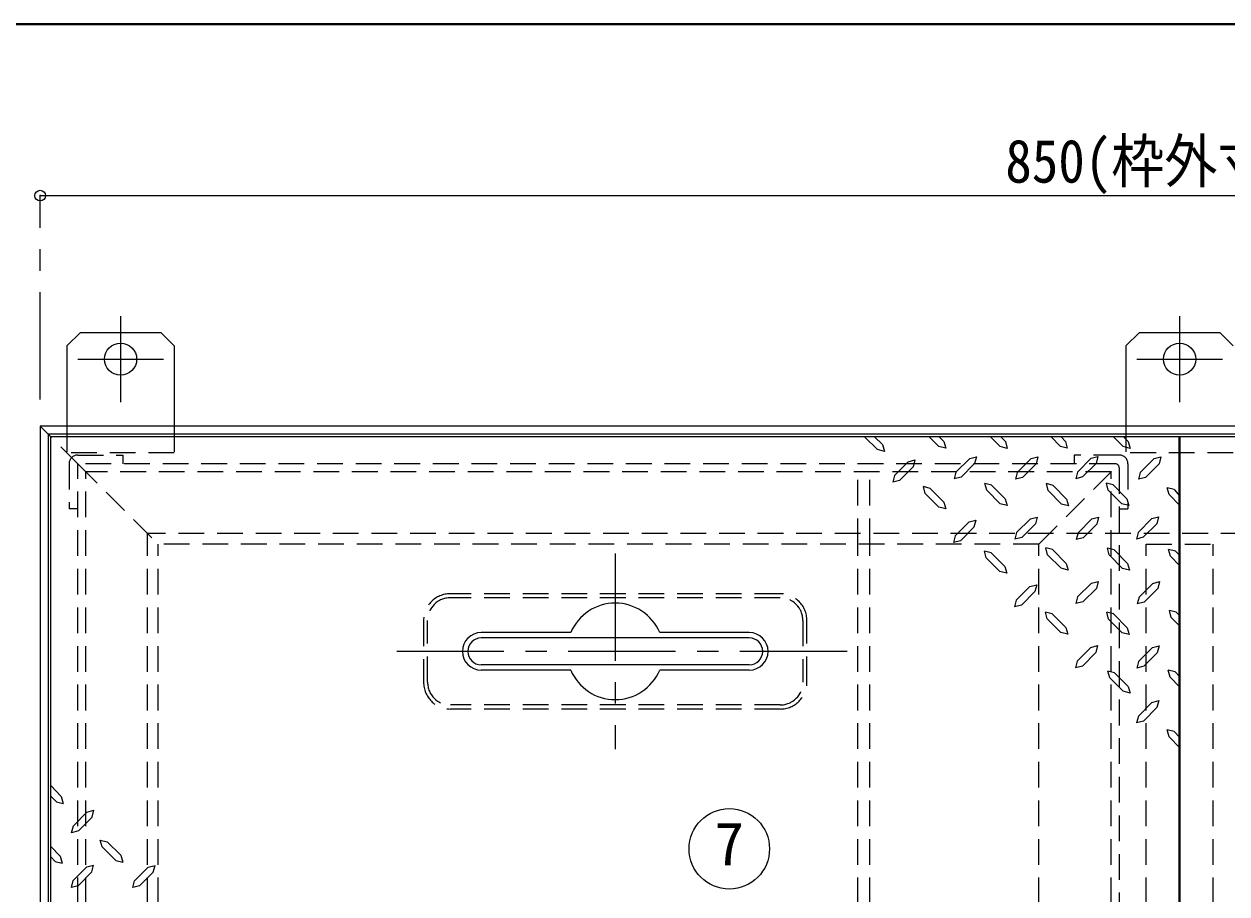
# Model space of a CAD drawing. Units: millimetres at full size, sheet at 1:8; details may follow other scales. Extents: x -1698 to 1542, y -1117 to 1131.
# Drawn here: x -1364.4 to -915.8, y 806.8 to 1131.3 of the extents above; entities that cross this region are included whole.
import ezdxf
from ezdxf.enums import TextEntityAlignment as Align

# ---------------------------------------------------------------- set-up
doc = ezdxf.new("R2010")
doc.units = ezdxf.units.MM
doc.header["$LTSCALE"] = 8
doc.header["$PDMODE"] = 32
doc.header["$PDSIZE"] = 4
doc.linetypes.add('CHAIN1', pattern=[8, 5, -1, 1, -1])
doc.linetypes.add('DASHED1', pattern=[1.8, 1.2, -0.6])
doc.layers.add('0-0_ﾚｲﾔ1', color=4, linetype='Continuous', lineweight=9)
doc.styles.add('ＭＳ ゴシック', font='')
doc.styles.get('ＭＳ ゴシック').set_extended_font_data('MS Gothic')

msp = doc.modelspace()

# ---------------------------------------------------------------- linework, layer by layer
at = {"layer": '0-0_ﾚｲﾔ1', "color": 1, "lineweight": 40}
for p, q in [((1541.589, 1131.305), (-1698.411, 1131.305)), ((-933.411, 731.305), (-933.411, 977.305))]:
    msp.add_line(p, q, dxfattribs=at)
at = {"layer": '0-0_ﾚｲﾔ1', "linetype": 'CHAIN1'}
for p, q in [((-1358.411, 991.305), (-1358.411, 1067.305)), ((-1328.411, 1022.305), (-1328.411, 990.305)), ((-933.411, 1022.305), (-933.411, 990.305)), ((-1344.411, 1006.305), (-1312.411, 1006.305)), ((-949.411, 1006.305), (-917.411, 1006.305)), ((-1143.911, 933.805), (-1143.911, 860.805)), ((-1057.411, 897.305), (-1230.411, 897.305))]:
    msp.add_line(p, q, dxfattribs=at)
at = {"layer": '0-0_ﾚｲﾔ1'}
for p, q in [((-1358.411, 1067.305), (-508.411, 1067.305)), ((-1343.411, 1016.305), (-1348.411, 1011.305)), ((-1343.411, 1016.305), (-1313.411, 1016.305)), ((-1308.411, 1011.305), (-1313.411, 1016.305)), ((-948.411, 1016.305), (-953.411, 1011.305)), ((-948.411, 1016.305), (-918.411, 1016.305)), ((-913.411, 1011.305), (-918.411, 1016.305)), ((-1348.411, 1011.305), (-1348.411, 981.305)), ((-1308.411, 1011.305), (-1308.411, 981.305)), ((-953.411, 1011.305), (-953.411, 981.305)), ((-1355.411, 978.305), (-1354.411, 977.305)), ((-1050.968, 977.305), (-1046.111, 972.564)), ((-1026.826, 977.305), (-1023.21, 973.689)), ((-1020.638, 973.046), (-1023.21, 973.689)), ((-1023.129, 977.305), (-1021.361, 975.537)), ((-1021.361, 975.537), (-1020.638, 973.046)), ((-1003.924, 977.305), (-1000.308, 973.689)), ((-997.736, 972.965), (-1000.308, 973.689)), ((-1000.147, 977.305), (-998.379, 975.537)), ((-998.379, 975.537), (-997.736, 972.965)), ((-981.288, 977.305), (-977.888, 973.769)), ((-975.317, 973.126), (-977.888, 973.769)), ((-977.647, 977.305), (-975.96, 975.617)), ((-975.96, 975.617), (-975.317, 973.126)), ((-958.04, 977.305), (-954.424, 973.689)), ((-951.853, 972.965), (-954.424, 973.689)), ((-954.344, 977.305), (-952.576, 975.537)), ((-952.576, 975.537), (-951.853, 972.965)), ((-1037.835, 961.072), (-1032.772, 966.135)), ((-1014.933, 962.278), (-1009.87, 967.34)), ((-992.031, 962.197), (-986.969, 967.26)), ((-969.611, 962.358), (-964.549, 967.421)), ((-946.147, 962.197), (-941.085, 967.26)), ((-1039.763, 962.921), (-1040.406, 960.43)), ((-1037.835, 961.072), (-1040.406, 960.43)), ((-1016.861, 964.126), (-1017.504, 961.635)), ((-1014.933, 962.278), (-1017.504, 961.635)), ((-993.96, 964.046), (-994.603, 961.555)), ((-992.031, 962.197), (-994.603, 961.555)), ((-971.54, 964.206), (-972.183, 961.715)), ((-969.611, 962.358), (-972.183, 961.715)), ((-948.076, 964.046), (-948.719, 961.555)), ((-946.147, 962.197), (-948.719, 961.555)), ((-1028.272, 956.171), (-1028.915, 958.742)), ((-1026.424, 958.099), (-1028.915, 958.742)), ((-1028.272, 956.171), (-1023.21, 951.108)), ((-1026.424, 958.099), (-1021.361, 952.956)), ((-1005.37, 957.376), (-1006.013, 959.947)), ((-1003.522, 959.305), (-1006.013, 959.947)), ((-1005.37, 957.376), (-1000.308, 952.314)), ((-1003.522, 959.305), (-998.46, 954.162)), ((-982.469, 957.296), (-983.111, 959.867)), ((-980.62, 959.224), (-983.111, 959.867)), ((-982.469, 957.296), (-977.406, 952.233)), ((-980.62, 959.224), (-975.558, 954.081)), ((-960.049, 957.456), (-960.692, 960.028)), ((-958.201, 959.385), (-960.692, 960.028)), ((-960.049, 957.456), (-954.986, 952.394)), ((-958.201, 959.385), (-953.138, 954.242)), ((-935.46, 957.697), (-938.031, 958.34)), ((-937.308, 955.769), (-938.031, 958.34)), ((-937.308, 955.769), (-933.411, 951.872)), ((-935.46, 957.697), (-933.411, 955.356)), ((-1021.361, 952.956), (-1020.638, 950.465)), ((-997.736, 951.671), (-1000.308, 952.314)), ((-998.46, 954.162), (-997.736, 951.671)), ((-974.835, 951.59), (-977.406, 952.233)), ((-975.558, 954.081), (-974.835, 951.59)), ((-952.415, 951.751), (-954.986, 952.394)), ((-953.138, 954.242), (-952.415, 951.751)), ((-1020.638, 950.465), (-1023.21, 951.108)), ((-1015.174, 938.572), (-1010.111, 943.635)), ((-992.272, 939.778), (-987.21, 944.84)), ((-969.37, 939.697), (-964.308, 944.76)), ((-946.951, 939.858), (-941.888, 944.921)), ((-1017.103, 940.421), (-1017.745, 937.93)), ((-1015.174, 938.572), (-1017.745, 937.93)), ((-994.201, 941.626), (-994.844, 939.135)), ((-992.272, 939.778), (-994.844, 939.135)), ((-971.299, 941.546), (-971.942, 939.055)), ((-969.37, 939.697), (-971.942, 939.055)), ((-948.879, 941.706), (-949.522, 939.215)), ((-946.951, 939.858), (-949.522, 939.215)), ((-1005.531, 932.144), (-1006.174, 934.715)), ((-1003.683, 934.072), (-1006.174, 934.715)), ((-1003.683, 934.072), (-998.62, 928.93)), ((-982.629, 933.349), (-983.272, 935.921)), ((-980.781, 935.278), (-983.272, 935.921)), ((-982.629, 933.349), (-977.567, 928.287)), ((-980.781, 935.278), (-975.719, 930.135)), ((-959.728, 933.269), (-960.37, 935.84)), ((-957.879, 935.197), (-960.37, 935.84)), ((-959.728, 933.269), (-954.665, 928.206)), ((-957.879, 935.197), (-952.817, 930.055)), ((-934.978, 934.715), (-937.549, 935.358)), ((-936.826, 932.787), (-937.549, 935.358)), ((-934.978, 934.715), (-933.411, 933.148)), ((-1005.531, 932.144), (-1000.469, 927.081)), ((-998.62, 928.93), (-997.897, 926.439)), ((-975.719, 930.135), (-974.995, 927.644)), ((-952.817, 930.055), (-952.094, 927.564)), ((-936.826, 932.787), (-933.411, 929.372)), ((-997.897, 926.439), (-1000.469, 927.081)), ((-974.995, 927.644), (-977.567, 928.287)), ((-952.094, 927.564), (-954.665, 928.206)), ((-969.531, 915.751), (-964.469, 920.814)), ((-946.629, 915.671), (-941.567, 920.733)), ((-994.361, 916.394), (-995.004, 913.903)), ((-992.433, 914.546), (-987.37, 919.608)), ((-971.46, 917.599), (-972.103, 915.108)), ((-969.531, 915.751), (-972.103, 915.108)), ((-948.558, 917.519), (-949.201, 915.028)), ((-946.629, 915.671), (-949.201, 915.028)), ((-992.433, 914.546), (-995.004, 913.903)), ((-982.79, 909.403), (-983.433, 911.974)), ((-980.942, 911.331), (-983.433, 911.974)), ((-980.942, 911.331), (-975.879, 906.189)), ((-959.888, 909.322), (-960.531, 911.894)), ((-958.04, 911.251), (-960.531, 911.894)), ((-958.04, 911.251), (-952.978, 906.108)), ((-934.656, 911.894), (-937.228, 912.537)), ((-936.585, 909.965), (-937.228, 912.537)), ((-934.656, 911.894), (-933.411, 910.648)), ((-982.79, 909.403), (-977.728, 904.34)), ((-959.888, 909.322), (-954.826, 904.26)), ((-936.585, 909.965), (-933.411, 906.791)), ((-975.156, 903.697), (-977.728, 904.34)), ((-975.879, 906.189), (-975.156, 903.697)), ((-952.254, 903.617), (-954.826, 904.26)), ((-952.978, 906.108), (-952.254, 903.617)), ((-971.62, 893.653), (-972.263, 891.162)), ((-969.692, 891.805), (-964.629, 896.867)), ((-948.719, 893.572), (-949.361, 891.081)), ((-946.79, 891.724), (-941.728, 896.787)), ((-969.692, 891.805), (-972.263, 891.162)), ((-957.638, 889.314), (-960.21, 889.956)), ((-959.486, 887.385), (-960.21, 889.956)), ((-957.638, 889.314), (-952.576, 884.251)), ((-946.79, 891.724), (-949.361, 891.081)), ((-935.058, 889.635), (-937.629, 890.278)), ((-936.906, 887.706), (-937.629, 890.278)), ((-935.058, 889.635), (-933.411, 887.988)), ((-959.486, 887.385), (-954.424, 882.403)), ((-952.576, 884.251), (-951.853, 881.68)), ((-936.906, 887.706), (-933.411, 884.071)), ((-951.853, 881.68), (-954.424, 882.403)), ((-948.799, 873.162), (-943.736, 878.224)), ((-946.87, 871.314), (-941.888, 876.376)), ((-948.799, 873.162), (-949.442, 870.59)), ((-946.87, 871.314), (-949.442, 870.59)), ((-935.46, 867.376), (-938.031, 868.019)), ((-937.308, 865.447), (-938.031, 868.019)), ((-935.46, 867.376), (-933.411, 865.327)), ((-937.308, 865.447), (-933.411, 861.394)), ((-1350.513, 843.162), (-1354.411, 847.215)), ((-1352.361, 841.233), (-1354.411, 843.282)), ((-1352.361, 841.233), (-1349.79, 840.59)), ((-1350.513, 843.162), (-1349.79, 840.59)), ((-1340.951, 837.296), (-1345.933, 832.233)), ((-1339.022, 835.447), (-1344.085, 830.385)), ((-1340.951, 837.296), (-1338.379, 838.019)), ((-1339.022, 835.447), (-1338.379, 838.019)), ((-1335.969, 826.93), (-1333.397, 826.206)), ((-1335.245, 824.358), (-1335.969, 826.93)), ((-1328.335, 821.224), (-1333.397, 826.206)), ((-1350.915, 820.903), (-1354.411, 824.538)), ((-1330.183, 819.296), (-1335.245, 824.358)), ((-1328.335, 821.224), (-1327.611, 818.653)), ((-1352.763, 818.974), (-1354.411, 820.622)), ((-1352.763, 818.974), (-1350.192, 818.331)), ((-1350.915, 820.903), (-1350.192, 818.331)), ((-1341.031, 816.885), (-1346.094, 811.822)), ((-1341.031, 816.885), (-1338.46, 817.528)), ((-1339.103, 815.037), (-1338.46, 817.528)), ((-1330.183, 819.296), (-1327.611, 818.653)), ((-1318.129, 816.805), (-1323.192, 811.742)), ((-1318.129, 816.805), (-1315.558, 817.447)), ((-1316.201, 814.956), (-1315.558, 817.447))]:
    msp.add_line(p, q, dxfattribs=at)
at = {"layer": '0-0_ﾚｲﾔ1', "color": 7, "lineweight": 18}
for p, q in [((-1355.411, 978.305), (-1358.411, 981.305)), ((-508.411, 981.305), (-1358.411, 981.305)), ((-1358.411, 981.305), (-1358.411, 731.305)), ((-511.411, 978.305), (-1355.411, 978.305)), ((-1355.411, 978.305), (-1355.411, 731.305)), ((-1093.911, 902.305), (-1193.911, 902.305)), ((-1093.911, 892.305), (-1193.911, 892.305))]:
    msp.add_line(p, q, dxfattribs=at)
at = {"layer": '0-0_ﾚｲﾔ1', "linetype": 'DASHED1'}
for p, q in [((-1348.411, 981.305), (-1348.411, 971.305)), ((-1308.411, 981.305), (-1308.411, 971.305)), ((-953.411, 981.305), (-953.411, 971.305)), ((-1343.942, 966.836), (-1354.411, 977.305)), ((-1308.411, 971.305), (-1348.411, 971.305)), ((-972.711, 970.505), (-972.711, 967.305)), ((-955.911, 970.505), (-972.711, 970.505)), ((-913.411, 971.305), (-953.411, 971.305)), ((-1347.611, 967.305), (-1347.611, 950.505)), ((-952.711, 967.305), (-952.711, 950.505)), ((-958.911, 964.305), (-1341.411, 964.305)), ((-1341.411, 731.305), (-1341.411, 964.305)), ((-1053.411, 937.305), (-1053.411, 964.305)), ((-1048.911, 937.305), (-1048.911, 964.305)), ((-958.911, 731.305), (-958.911, 964.305)), ((-1344.411, 950.505), (-1347.611, 950.505)), ((-955.911, 950.505), (-952.711, 950.505)), ((-548.411, 941.305), (-1318.411, 941.305)), ((-1318.411, 731.305), (-1318.411, 941.305))]:
    msp.add_line(p, q, dxfattribs=at)
at = {"layer": '0-0_ﾚｲﾔ1', "color": 5, "lineweight": 25}
for p, q in [((-512.411, 977.305), (-1354.411, 977.305)), ((-1354.411, 731.305), (-1354.411, 977.305)), ((-1160.494, 904.305), (-1193.911, 904.305)), ((-1093.911, 904.305), (-1127.327, 904.305)), ((-1160.494, 890.305), (-1193.911, 890.305)), ((-1093.911, 890.305), (-1127.327, 890.305))]:
    msp.add_line(p, q, dxfattribs=at)
at = {"layer": '0-0_ﾚｲﾔ1', "color": 7, "linetype": 'DASHED1', "lineweight": 18}
for p, q in [((-957.511, 967.305), (-1344.411, 967.305)), ((-1344.411, 731.305), (-1344.411, 967.305)), ((-1343.942, 966.836), (-1314.411, 937.305)), ((-985.911, 937.305), (-956.379, 966.836)), ((-955.911, 965.705), (-955.911, 731.305)), ((-985.911, 937.305), (-1314.411, 937.305)), ((-1314.411, 731.305), (-1314.411, 937.305)), ((-1053.411, 731.305), (-1053.411, 937.305)), ((-1048.911, 731.305), (-1048.911, 937.305)), ((-985.911, 731.305), (-985.911, 937.305)), ((-945.911, 937.305), (-920.911, 937.305)), ((-945.911, 731.305), (-945.911, 937.305)), ((-920.911, 731.305), (-920.911, 937.305)), ((-1082.411, 918.805), (-1205.411, 918.805)), ((-1082.411, 917.305), (-1205.411, 917.305)), ((-1215.411, 908.805), (-1215.411, 885.805)), ((-1213.911, 885.805), (-1213.911, 908.805)), ((-1073.911, 908.805), (-1073.911, 885.805)), ((-1072.411, 885.805), (-1072.411, 908.805)), ((-1082.411, 877.305), (-1205.411, 877.305)), ((-1082.411, 875.805), (-1205.411, 875.805))]:
    msp.add_line(p, q, dxfattribs=at)
at = {"layer": '0-0_ﾚｲﾔ1'}
for points in [[(-1047.156, 977.305), (-1044.263, 974.412), (-1043.54, 971.84), (-1046.111, 972.564)], [(-1016.861, 964.126), (-1011.719, 969.269), (-1009.228, 969.912), (-1009.87, 967.34)], [(-993.96, 964.046), (-988.817, 969.189), (-986.326, 969.831), (-986.969, 967.26)], [(-971.54, 964.206), (-966.397, 969.349), (-963.906, 969.992), (-964.549, 967.421)], [(-948.076, 964.046), (-942.933, 969.189), (-940.442, 969.831), (-941.085, 967.26)], [(-1039.763, 962.921), (-1034.62, 968.064), (-1032.129, 968.706), (-1032.772, 966.135)], [(-994.201, 941.626), (-989.058, 946.769), (-986.567, 947.412), (-987.21, 944.84)], [(-971.299, 941.546), (-966.156, 946.689), (-963.665, 947.331), (-964.308, 944.76)], [(-948.879, 941.706), (-943.736, 946.849), (-941.245, 947.492), (-941.888, 944.921)], [(-1017.103, 940.421), (-1011.96, 945.564), (-1009.469, 946.206), (-1010.111, 943.635)], [(-994.361, 916.394), (-989.219, 921.537), (-986.728, 922.18), (-987.37, 919.608)], [(-971.46, 917.599), (-966.317, 922.742), (-963.826, 923.385), (-964.469, 920.814)], [(-948.558, 917.519), (-943.415, 922.662), (-940.924, 923.305), (-941.567, 920.733)], [(-971.62, 893.653), (-966.478, 898.796), (-963.986, 899.439), (-964.629, 896.867)], [(-948.719, 893.572), (-943.576, 898.715), (-941.085, 899.358), (-941.728, 896.787)], [(-943.736, 878.224), (-941.165, 878.947), (-941.888, 876.376)], [(-1344.085, 830.385), (-1346.656, 829.662), (-1345.933, 832.233)], [(-1339.103, 815.037), (-1344.245, 809.894), (-1346.736, 809.251), (-1346.094, 811.822)], [(-1316.201, 814.956), (-1321.344, 809.814), (-1323.835, 809.171), (-1323.192, 811.742)]]:
    msp.add_lwpolyline(points, dxfattribs=at)
at = {"layer": '0-0_ﾚｲﾔ1', "linetype": 'DASHED1'}
msp.add_lwpolyline([(-1344.411, 970.505), (-1327.611, 970.505), (-1327.611, 967.305)], dxfattribs=at)
at = {"layer": '0-0_ﾚｲﾔ1'}
for centre in [(-1328.411, 1006.305), (-933.411, 1006.305)]:
    msp.add_circle(centre, 6, dxfattribs=at)
at = {"layer": '0-0_ﾚｲﾔ1', "color": 7, "lineweight": 18}
msp.add_circle((-1101.366, 823.643), 15, dxfattribs=at)
at = {"layer": '0-0_ﾚｲﾔ1', "linetype": 'DASHED1'}
for centre, start, end in [((-1344.411, 967.305), 90, 180), ((-955.911, 967.305), 0, 90)]:
    msp.add_arc(centre, 3.2, start, end, dxfattribs=at)
at = {"layer": '0-0_ﾚｲﾔ1', "color": 7, "linetype": 'DASHED1', "lineweight": 18}
for centre, radius, start, end in [((-957.511, 965.705), 1.6, 0, 90), ((-1205.411, 908.805), 10, 90, 180), ((-1205.411, 908.805), 8.5, 90, 180), ((-1082.411, 908.805), 10, 0, 90), ((-1082.411, 908.805), 8.5, 0, 90), ((-1205.411, 885.805), 10, 180, 270), ((-1205.411, 885.805), 8.5, 180, 270), ((-1082.411, 885.805), 10, 270, 0), ((-1082.411, 885.805), 8.5, 270, 0)]:
    msp.add_arc(centre, radius, start, end, dxfattribs=at)
at = {"layer": '0-0_ﾚｲﾔ1', "color": 5, "lineweight": 25}
for centre, radius, start, end in [((-1143.911, 897.305), 18, 22.88538, 157.11462), ((-1193.911, 897.305), 7, 90, 270), ((-1093.911, 897.305), 7, 270, 90), ((-1143.911, 897.305), 18, 202.88538, 337.11462)]:
    msp.add_arc(centre, radius, start, end, dxfattribs=at)
at = {"layer": '0-0_ﾚｲﾔ1', "color": 7, "lineweight": 18}
for centre, start, end in [((-1193.911, 897.305), 90, 270), ((-1093.911, 897.305), 270, 90)]:
    msp.add_arc(centre, 5, start, end, dxfattribs=at)
at = {"layer": '0-0_ﾚｲﾔ1', "color": 1}
msp.add_point((-1358.411, 1067.305), dxfattribs=at)

# ---------------------------------------------------------------- texts
at = {"layer": '0-0_ﾚｲﾔ1', "color": 7, "style": 'ＭＳ ゴシック', "width": 0.9}
msp.add_text('850(枠外寸法)', height=16.13, dxfattribs=at).set_placement((-998.411, 1067.305), align=Align.BOTTOM_LEFT)
at = {"layer": '0-0_ﾚｲﾔ1', "color": 7, "style": 'ＭＳ ゴシック'}
msp.add_text('7', height=16.13, dxfattribs=at).set_placement((-1106.866, 812.643), align=Align.BOTTOM_LEFT)

doc.saveas('drawing.dxf')
